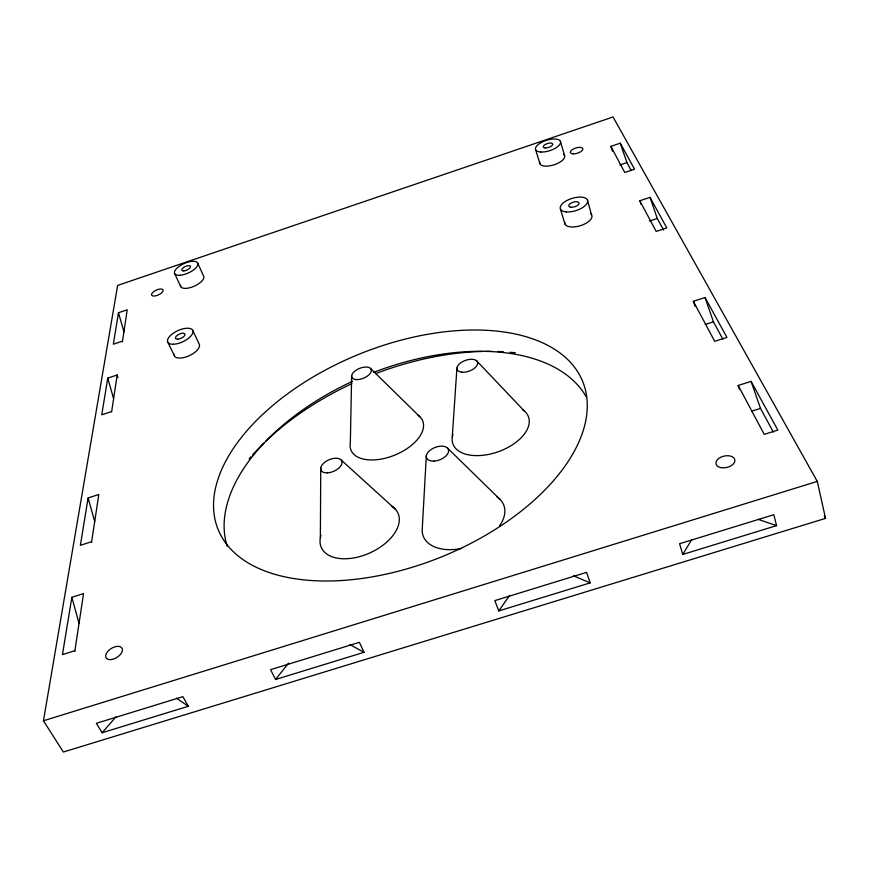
<?xml version="1.0" encoding="UTF-8"?>
<svg xmlns="http://www.w3.org/2000/svg" width="869" height="869" viewBox="0 0 869 869"><rect width="100%" height="100%" fill="white"/><g stroke="black" fill="none" stroke-linecap="round" stroke-linejoin="round"><path stroke-width="1.3" d="M320.357 537.748L320.759 467.772M351.652 375.56L350.326 443.038A38.714 21.128 -22.2 0 0 394.982 455.019A38.714 21.128 -22.2 0 0 417.946 415.186M426.321 455.953L422.28 528.33A43.146 26.244 -21.1 0 0 461.396 548.524M456.92 368.087L452.184 438.193A40.148 22.637 -19.6 0 0 501.261 450.598A40.148 22.637 -19.6 0 0 522.454 409.614M74.777 651.489L83.543 593.581L71.855 597.296L62.459 654.607L74.745 650.751M91.538 542.462L98.794 494.483L88.127 497.959L80.372 545.319L91.527 541.735M111.623 411.852L117.185 374.984L107.767 378.124L101.749 414.806L111.558 411.569M122.377 341.952L127.222 309.788L118.477 312.753L113.318 344.2L122.399 341.159M43.45 720.77L117.641 285.412L613.036 116.978L817.273 481.404L825.55 518.38L63.372 752.022L43.45 720.77L817.273 481.404M682.73 554.444L776.538 525.636L773.844 514.698L679.591 543.722L682.73 554.444L691.746 539.606M498.806 610.918L590.16 582.871L586.586 572.367L494.809 600.62L498.806 610.918L509.56 595.471M275.582 679.471L364.002 652.315L359.386 642.321L270.574 669.673L275.582 679.471L288.595 663.112M102.118 732.741L188.291 706.28L182.903 696.666L96.35 723.312L102.118 732.741L115.903 716.86M610.864 146.361L620.26 143.179L634.555 169.216L624.778 172.496L610.864 146.361L612.515 151.206M619.847 164.969L626.918 162.59L631.22 170.52M639.834 200.761L650.023 197.372L666.795 227.917L656.16 231.436L639.834 200.761L641.105 204.487M649.621 221.019L657.279 218.477L663.601 230.1M693.375 301.315L705.031 297.524L726.929 337.411L714.698 341.343L693.375 301.315L695.135 306.42M705.259 324.474L713.438 321.834L722.845 339.138M738.194 385.478L751.077 381.382L777.842 430.101L764.231 434.37L738.194 385.478L739.476 389.16M751.424 411.265L760.484 408.408L773.323 432.045M758.083 519.325L776.538 525.636M573.431 575.81L590.16 582.871M349.74 644.483L364.002 652.315M176.407 698.133L188.291 706.28M341.18 460.038L395.525 509.353M447.394 447.98L499.729 499.11M370.487 368.402L419.792 416.707M476.473 360.668L524.235 410.918M824.246 516.012L825.55 518.38M167.75 342.06L174.419 355.845A13.708 6.181 -25 0 0 186.292 356.887A13.708 6.181 -25 0 0 198.968 347.665L199.512 345.743A13.708 6.181 -25 0 0 199.197 344.124L192.69 330.307M174.658 273.605L180.763 286.661A12.6 5.257 -24.1 0 0 191.723 287.183A12.6 5.257 -24.1 0 0 203.379 279.003L203.878 277.374A12.6 5.257 -24.1 0 0 203.574 276.005L197.611 262.927M751.077 381.382L760.484 408.408M705.031 297.524L713.438 321.834M650.023 197.372L657.279 218.477M620.26 143.179L626.918 162.59M535.63 149.685L539.91 163.741M560.407 208.994L564.915 223.941M560.396 141.278L564.546 155.41M587.411 199.957L592.017 216.685A14.165 6.507 -17.1 0 1 577.418 226.461A14.165 6.507 -17.1 0 1 564.731 222.225M118.477 312.753L123.941 331.784M117.185 374.984L117.923 377.57M107.767 378.124L113.633 398.784M88.127 497.959L94.743 521.65M71.855 597.296L79.068 623.562M180.513 285.358L180.763 286.661M174.148 354.204L174.419 355.845M249.142 458.875A210.711 121.454 -22.2 0 1 250.88 456.855M252.662 454.835A210.711 121.454 -22.2 0 1 263.98 443.016M265.968 441.094A210.711 121.454 -22.2 0 1 351.88 383.685M375.669 373.627A210.711 121.454 -22.2 0 1 483.055 351.424M485.717 351.38A210.711 121.454 -22.2 0 1 491.202 351.358M498.024 351.51A210.711 121.454 -22.2 0 1 503.433 351.782M510.114 352.282A210.711 121.454 -22.2 0 1 515.36 352.814M227.2 546.264A194.808 111.026 -22.1 0 1 352.553 381.295M373.572 372.388A194.808 111.026 -22.1 0 1 586.293 396.916M563.525 154.248A13.013 5.507 -17.6 0 1 554.455 164.675A13.013 5.507 -17.6 0 1 539.779 162.286M590.605 213.589A14.165 6.507 -17.1 0 1 591.767 214.98M452.336 436.944A40.148 22.637 -19.6 0 1 452.955 434.381M496.84 496.786A43.146 26.244 -21.1 0 1 499.556 525.81M392.071 506.377A42.016 24.756 -24.2 0 1 367.522 553.933A42.016 24.756 -24.2 0 1 320.943 535.358M157.8 289.54L156.29 290.137A6.289 2.607 -24.7 0 0 151.554 294.417L151.63 295.123A6.289 2.607 -24.7 0 0 157.908 295.102A6.289 2.607 -24.7 0 0 163.176 290.333A6.289 2.607 -24.7 0 0 157.8 289.54M341.159 580.546A196.742 109.396 -22.1 0 0 583.479 383.544A196.742 109.396 -22.1 0 0 276.527 402.336A196.742 109.396 -22.1 0 0 341.159 580.546M540.887 152.021A13.089 5.42 -17.7 0 0 560.559 142.712A13.089 5.42 -17.7 0 0 542.625 141.821A13.089 5.42 -17.7 0 0 540.887 152.021M545.308 147.926A4.91 2.031 -17.7 0 0 552.706 144.45A4.91 2.031 -17.7 0 0 545.993 144.091A4.91 2.031 -17.7 0 0 545.308 147.926M566.306 211.906A14.252 6.42 -17.2 0 0 587.65 201.641A14.252 6.42 -17.2 0 0 567.837 200.033A14.252 6.42 -17.2 0 0 566.306 211.906M571.02 207.256A5.344 2.411 -17.2 0 0 579.047 203.422A5.344 2.411 -17.2 0 0 571.639 202.792A5.344 2.411 -17.2 0 0 571.02 207.256M179.916 275.267A12.666 5.181 -24.1 0 0 197.893 264.263A12.666 5.181 -24.1 0 0 180.633 265.349A12.666 5.181 -24.1 0 0 179.916 275.267M183.793 270.878A4.747 1.944 -24.1 0 0 190.55 266.761A4.747 1.944 -24.1 0 0 184.098 267.152A4.747 1.944 -24.1 0 0 183.793 270.878M173.442 344.243A13.785 6.094 -24.9 0 0 192.994 331.915A13.785 6.094 -24.9 0 0 174.289 332.545A13.785 6.094 -24.9 0 0 173.442 344.243M177.667 339.192A5.171 2.281 -24.9 0 0 185.021 334.576A5.171 2.281 -24.9 0 0 178.026 334.793A5.171 2.281 -24.9 0 0 177.667 339.192M720.803 467.598A9.624 5.844 -12.5 0 0 734.892 460.374A9.624 5.844 -12.5 0 0 720.531 457.366A9.624 5.844 -12.5 0 0 720.803 467.598M573.106 153.856A6.528 2.748 -17.2 0 0 582.882 149.229A6.528 2.748 -17.2 0 0 573.833 148.74A6.528 2.748 -17.2 0 0 573.106 153.856M111.21 659.56A9.309 5.279 -31.8 0 0 122.301 648.85A9.309 5.279 -31.8 0 0 108.625 650.533A9.309 5.279 -31.8 0 0 111.21 659.56M357.985 379.579A10.45 5.301 -22.2 0 0 371.237 369.586A10.45 5.301 -22.2 0 0 355.215 370.813A10.45 5.301 -22.2 0 0 357.985 379.579M461.776 372.182A10.852 5.681 -19.8 0 0 477.678 363.361A10.852 5.681 -19.8 0 0 462.427 361.743A10.852 5.681 -19.8 0 0 461.776 372.182M434 461.081A11.688 6.615 -21.2 0 0 448.361 449.447A11.688 6.615 -21.2 0 0 429.992 450.338A11.688 6.615 -21.2 0 0 434 461.081M327.407 472.845A11.373 6.235 -23.9 0 0 341.941 461.472A11.373 6.235 -23.9 0 0 324.734 462.265A11.373 6.235 -23.9 0 0 327.407 472.845"/></g></svg>
